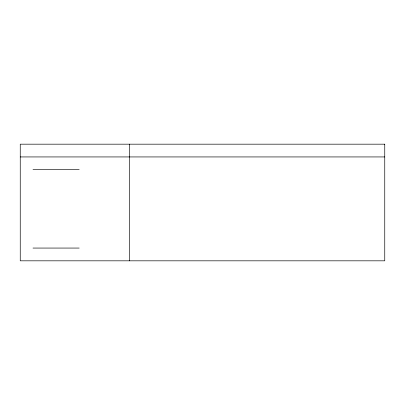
<?xml version="1.0" encoding="UTF-8"?>
<svg xmlns="http://www.w3.org/2000/svg" width="405" height="405" viewBox="0 0 405 405"><rect width="100%" height="100%" fill="white"/><g stroke="black" fill="none" stroke-linecap="round" stroke-linejoin="round"><path stroke-width="0.61" d="M20.25 156.938L384.75 156.938M33.008 169.695L79.177 169.695M33.008 248.062L79.177 248.062M129.6 144.18L129.6 260.82M384.75 144.18L20.25 144.18L20.25 260.82L384.75 260.82L384.75 144.18"/></g></svg>
